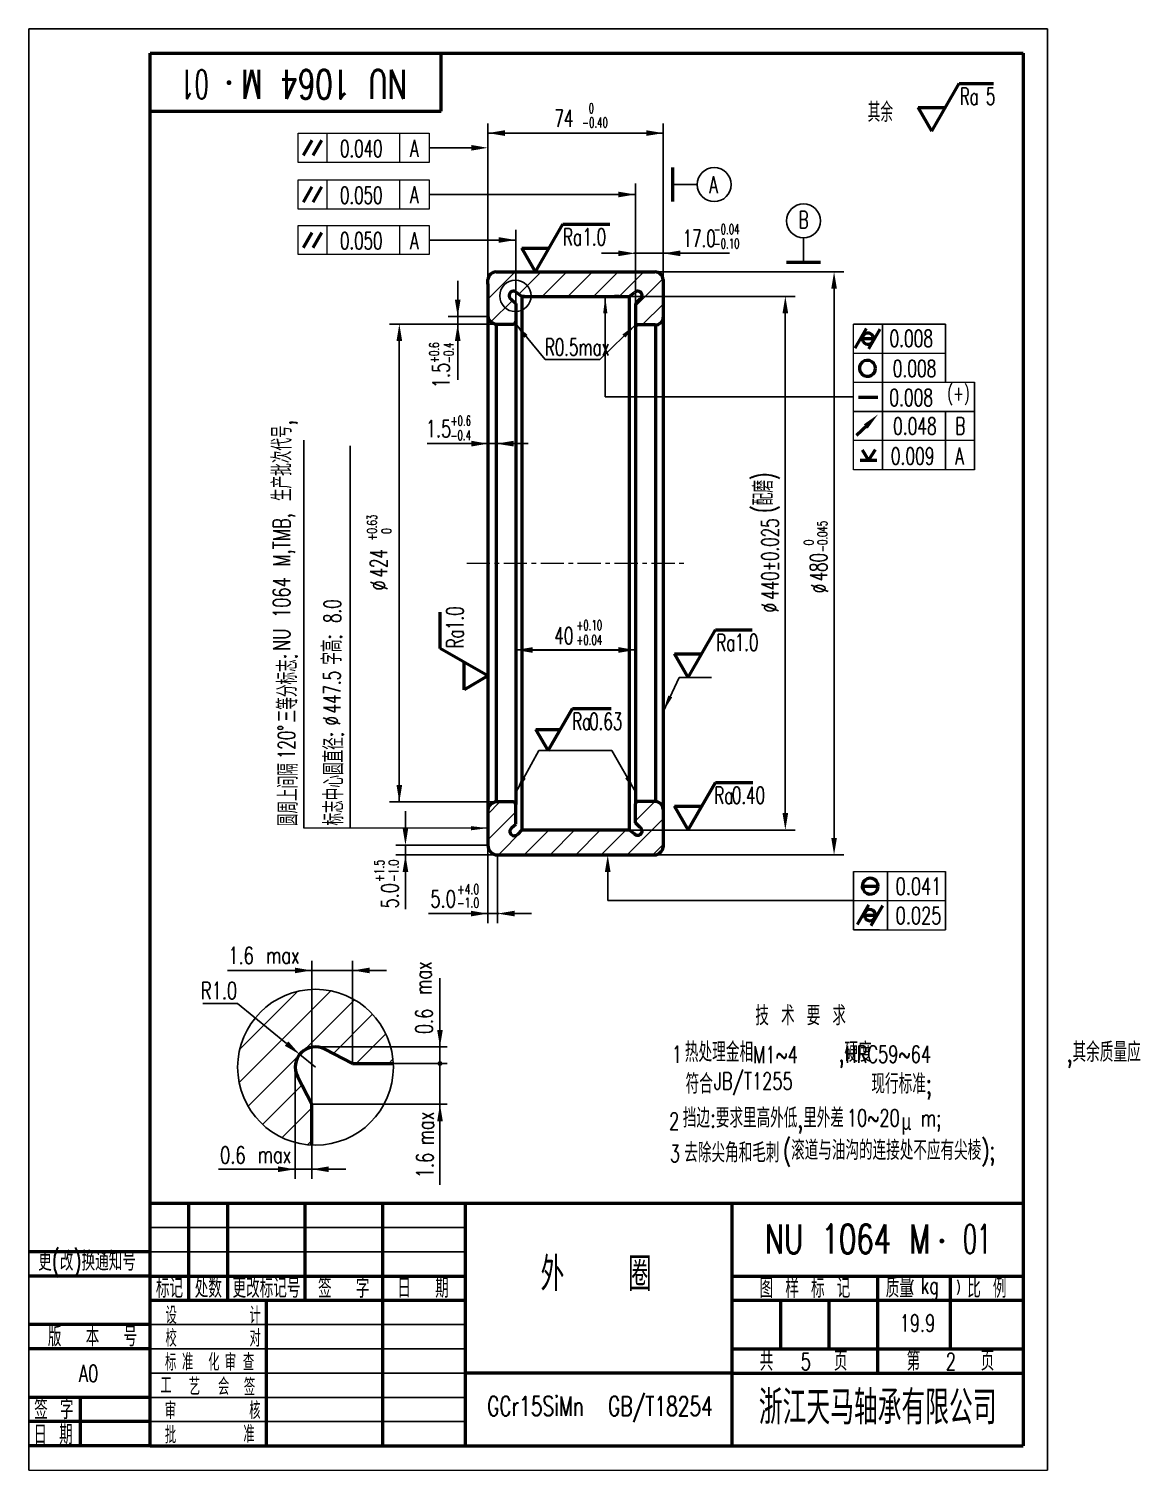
# Model space of a CAD drawing. Header units: millimetres. Extents: x 1952 to 19571, y 795 to 31228.
# Drawn here: x 2196.8 to 2425.9, y 799.1 to 1096.1 of the extents above; entities that cross this region are included whole.
import ezdxf
from ezdxf.enums import TextEntityAlignment as Align

# ---------------------------------------------------------------- set-up
doc = ezdxf.new("R2010")
doc.units = ezdxf.units.MM
doc.header["$LTSCALE"] = 0.3
doc.linetypes.add('CENTER', pattern=[50.8, 31.75, -6.35, 6.35, -6.35])
for name, color, linetype, lineweight in [('1', 7, 'Continuous', 50), ('2', 7, 'Continuous', 18), ('90', 7, 'Continuous', 18), ('中心线', 7, 'CENTER', 18), ('文字', 7, 'Continuous', 18), ('粗实线', 7, 'Continuous', 50), ('细实线', 7, 'Continuous', 18)]:
    doc.layers.add(name, color=color, linetype=linetype, lineweight=lineweight)
doc.styles.add('HCXuHaoStyle', font='txt', dxfattribs={"width": 0.667, "bigfont": 'hzfs'})
doc.styles.add('HZ', font='txt.shx', dxfattribs={"width": 0.67, "bigfont": 'hztxt (2).shx'})
doc.styles.add('HZ 小', font='txt.shx', dxfattribs={"width": 0.7, "bigfont": 'hztxt.shx'})
doc.dimstyles.new('1.1水平线性1：1', dxfattribs={"dimtxt": 3.5, "dimasz": 3.5, "dimexe": 2, "dimexo": 0, "dimgap": 1, "dimtad": 1, "dimdec": 7, "dimdsep": 46, "dimtxsty": 'HZ 小', "dimcen": 0, "dimdle": 7, "dimclre": 256, "dimadec": 3, "dimazin": 2, "dimtfac": 0.514286, "dimtdec": 7, "dimtix": 1, "dimtmove": 0, "dimatfit": 3, "dimfxl": 1, "dimtolj": 1, "dimarcsym": 0})

# ---------------------------------------------------------------- blocks, each defined once
blk = doc.blocks.new('*X357')
at = {"linetype": 'Continuous'}
blk.add_hatch(color=0, dxfattribs=at).paths.add_polyline_path([(-25301.35, -5908.02), (-25300.04, -5904.74), (-25299.27, -5905.16)], flags=0)
at = {"color": 0, "linetype": 'Continuous'}
blk.add_line((-25301.35, -5908.02), (-25296.57, -5899.37), dxfattribs=at)
at = {"color": 0}
blk.add_line((-25296.57, -5899.37), (-25296.57, -5899.37), dxfattribs=at)
blk = doc.blocks.new('*X358')
at = {"linetype": 'Continuous'}
blk.add_hatch(color=0, dxfattribs=at).paths.add_polyline_path([(-25276.69, -5907.89), (-25278.8, -5905.07), (-25278.05, -5904.64)], flags=0)
at = {"color": 0, "linetype": 'Continuous'}
blk.add_line((-25276.69, -5907.89), (-25281.57, -5899.37), dxfattribs=at)
at = {"color": 0}
blk.add_line((-25281.57, -5899.37), (-25281.57, -5899.37), dxfattribs=at)
blk = doc.blocks.new('*D448')
at = {"color": 0, "linetype": 'Continuous', "lineweight": -2}
for p, q in [((2285.24, 1040.32), (2285.24, 1043.82)), ((2285.24, 1036.82), (2285.24, 1035.29)), ((2285.24, 1031.79), (2285.24, 1028.29))]:
    blk.add_line(p, q, dxfattribs=at)
at = {"linetype": 'Continuous', "lineweight": -2}
for p, q in [((2291.45, 1036.82), (2283.24, 1036.82)), ((2293.15, 1035.29), (2283.24, 1035.29))]:
    blk.add_line(p, q, dxfattribs=at)
at = {"color": 0}
for points in [[(2284.65, 1040.32), (2285.82, 1040.32), (2285.24, 1036.82)], [(2285.82, 1031.79), (2284.65, 1031.79), (2285.24, 1035.29)]]:
    blk.add_solid(points, dxfattribs=at)
at = {"layer": 'Defpoints', "color": 0}
for p in [(2291.45, 1036.82), (2285.24, 1035.29), (2293.15, 1035.29)]:
    blk.add_point(p, dxfattribs=at)
blk = doc.blocks.new('*X360')
at = {"linetype": 'Continuous'}
blk.add_hatch(color=0, dxfattribs=at).paths.add_polyline_path([(-25276.54, -5811.52), (-25278.75, -5814.27), (-25279.36, -5813.64)], flags=0)
at = {"color": 0, "linetype": 'Continuous'}
blk.add_line((-25276.54, -5811.52), (-25283.99, -5818.75), dxfattribs=at)
at = {"color": 0}
blk.add_line((-25283.99, -5818.75), (-25283.99, -5818.75), dxfattribs=at)
blk = doc.blocks.new('*X361')
at = {"linetype": 'Continuous'}
blk.add_hatch(color=0, dxfattribs=at).paths.add_polyline_path([(-25301.49, -5811.33), (-25298.92, -5813.74), (-25299.59, -5814.3)], flags=0)
at = {"color": 0, "linetype": 'Continuous'}
for p, q in [((-25301.49, -5811.33), (-25295.3, -5818.75)), ((-25295.3, -5818.75), (-25283.99, -5818.75))]:
    blk.add_line(p, q, dxfattribs=at)
at = {"color": 0}
blk.add_line((-25283.99, -5818.75), (-25283.99, -5818.75), dxfattribs=at)
blk = doc.blocks.new('*X362')
at = {"linetype": 'Continuous'}
blk.add_hatch(color=0, dxfattribs=at).paths.add_polyline_path([(-25282.89, -5805.79), (-25282.45, -5809.29), (-25283.33, -5809.29)], flags=0)
at = {"color": 0, "linetype": 'Continuous'}
blk.add_line((-25282.89, -5805.79), (-25282.89, -5826.49), dxfattribs=at)
at = {"color": 0}
blk.add_line((-25282.89, -5826.49), (-25282.89, -5826.49), dxfattribs=at)
blk = doc.blocks.new('*D449')
at = {"linetype": 'Continuous', "lineweight": -2}
for p, q in [((2293.15, 1035.29), (2271.2, 1035.29)), ((2293.15, 936.81), (2271.2, 936.81))]:
    blk.add_line(p, q, dxfattribs=at)
at = {"color": 0, "linetype": 'Continuous', "lineweight": -2}
blk.add_line((2273.2, 1031.79), (2273.2, 940.31), dxfattribs=at)
at = {"color": 0}
for points in [[(2273.78, 1031.79), (2272.62, 1031.79), (2273.2, 1035.29)], [(2272.62, 940.31), (2273.78, 940.31), (2273.2, 936.81)]]:
    blk.add_solid(points, dxfattribs=at)
at = {"layer": 'Defpoints', "color": 0}
for p in [(2293.15, 1035.29), (2273.2, 936.81), (2293.15, 936.81)]:
    blk.add_point(p, dxfattribs=at)
blk = doc.blocks.new('*X364')
at = {"linetype": 'Continuous'}
blk.add_hatch(color=0, dxfattribs=at).paths.add_polyline_path([(-25270.97, -5891.38), (-25269.9, -5888.02), (-25269.1, -5888.39)], flags=0)
at = {"color": 0, "linetype": 'Continuous'}
for p, q in [((-25270.97, -5891.38), (-25267.68, -5884.28)), ((-25267.68, -5884.28), (-25261.01, -5884.28))]:
    blk.add_line(p, q, dxfattribs=at)
at = {"color": 0}
blk.add_line((-25261.01, -5884.28), (-25261.01, -5884.28), dxfattribs=at)
blk = doc.blocks.new('*D450')
at = {"linetype": 'Continuous', "lineweight": -2}
for p, q in [((2320.6, 1040.98), (2354.77, 1040.98)), ((2320.43, 931.03), (2354.77, 931.03))]:
    blk.add_line(p, q, dxfattribs=at)
at = {"color": 0, "linetype": 'Continuous', "lineweight": -2}
blk.add_line((2352.77, 1037.48), (2352.77, 934.53), dxfattribs=at)
at = {"color": 0}
for points in [[(2353.36, 1037.48), (2352.19, 1037.48), (2352.77, 1040.98)], [(2352.19, 934.53), (2353.36, 934.53), (2352.77, 931.03)]]:
    blk.add_solid(points, dxfattribs=at)
at = {"layer": 'Defpoints', "color": 0}
for p in [(2320.6, 1040.98), (2320.43, 931.03), (2352.77, 931.03)]:
    blk.add_point(p, dxfattribs=at)
blk = doc.blocks.new('*D451')
at = {"linetype": 'Continuous', "lineweight": -2}
for p, q in [((2325.9, 1046.05), (2364.82, 1046.05)), ((2325.44, 925.89), (2364.82, 925.89))]:
    blk.add_line(p, q, dxfattribs=at)
at = {"color": 0, "linetype": 'Continuous', "lineweight": -2}
blk.add_line((2362.82, 1042.55), (2362.82, 929.39), dxfattribs=at)
at = {"color": 0}
for points in [[(2363.4, 1042.55), (2362.24, 1042.55), (2362.82, 1046.05)], [(2362.24, 929.39), (2363.4, 929.39), (2362.82, 925.89)]]:
    blk.add_solid(points, dxfattribs=at)
at = {"layer": 'Defpoints', "color": 0}
for p in [(2325.9, 1046.05), (2325.44, 925.89), (2362.82, 925.89)]:
    blk.add_point(p, dxfattribs=at)
blk = doc.blocks.new('*D452')
at = {"color": 0, "linetype": 'Continuous', "lineweight": -2}
for p, q in [((2274.46, 931.39), (2274.46, 934.89)), ((2274.46, 927.89), (2274.46, 925.89)), ((2274.46, 922.39), (2274.46, 918.89))]:
    blk.add_line(p, q, dxfattribs=at)
at = {"linetype": 'Continuous', "lineweight": -2}
for p, q in [((2291.45, 927.89), (2272.46, 927.89)), ((2293.45, 925.89), (2272.46, 925.89))]:
    blk.add_line(p, q, dxfattribs=at)
at = {"color": 0}
for points in [[(2273.88, 931.39), (2275.04, 931.39), (2274.46, 927.89)], [(2275.04, 922.39), (2273.88, 922.39), (2274.46, 925.89)]]:
    blk.add_solid(points, dxfattribs=at)
at = {"layer": 'Defpoints', "color": 0}
for p in [(2291.45, 927.89), (2274.46, 925.89), (2293.45, 925.89)]:
    blk.add_point(p, dxfattribs=at)
blk = doc.blocks.new('*D453')
at = {"linetype": 'Continuous', "lineweight": -2}
for p, q in [((2291.45, 927.89), (2291.45, 911.81)), ((2293.45, 925.89), (2293.45, 911.81))]:
    blk.add_line(p, q, dxfattribs=at)
at = {"color": 0, "linetype": 'Continuous', "lineweight": -2}
for p, q in [((2287.95, 913.81), (2284.45, 913.81)), ((2291.45, 913.81), (2293.45, 913.81)), ((2296.95, 913.81), (2300.45, 913.81))]:
    blk.add_line(p, q, dxfattribs=at)
at = {"color": 0}
for points in [[(2287.95, 913.23), (2287.95, 914.39), (2291.45, 913.81)], [(2296.95, 914.39), (2296.95, 913.23), (2293.45, 913.81)]]:
    blk.add_solid(points, dxfattribs=at)
at = {"layer": 'Defpoints', "color": 0}
for p in [(2291.45, 927.89), (2293.45, 925.89), (2293.45, 913.81)]:
    blk.add_point(p, dxfattribs=at)
blk = doc.blocks.new('*D454')
at = {"linetype": 'Continuous', "lineweight": -2}
for p, q in [((2297.2, 962.35), (2297.2, 970.12)), ((2321.86, 962.35), (2321.86, 970.12))]:
    blk.add_line(p, q, dxfattribs=at)
at = {"color": 0, "linetype": 'Continuous', "lineweight": -2}
blk.add_line((2300.7, 968.12), (2318.36, 968.12), dxfattribs=at)
at = {"color": 0}
for points in [[(2300.7, 968.71), (2300.7, 967.54), (2297.2, 968.12)], [(2318.36, 967.54), (2318.36, 968.71), (2321.86, 968.12)]]:
    blk.add_solid(points, dxfattribs=at)
at = {"layer": 'Defpoints', "color": 0}
for p in [(2321.86, 968.12), (2297.2, 962.35), (2321.86, 962.35)]:
    blk.add_point(p, dxfattribs=at)
blk = doc.blocks.new('*D455')
at = {"linetype": 'Continuous', "lineweight": -2}
for p, q in [((2291.45, 1044.45), (2291.45, 1076.63)), ((2327.6, 1044.45), (2327.6, 1076.63))]:
    blk.add_line(p, q, dxfattribs=at)
at = {"color": 0, "linetype": 'Continuous', "lineweight": -2}
blk.add_line((2294.95, 1074.63), (2324.1, 1074.63), dxfattribs=at)
at = {"color": 0}
for points in [[(2294.95, 1075.22), (2294.95, 1074.05), (2291.45, 1074.63)], [(2324.1, 1074.05), (2324.1, 1075.22), (2327.6, 1074.63)]]:
    blk.add_solid(points, dxfattribs=at)
at = {"layer": 'Defpoints', "color": 0}
for p in [(2327.6, 1074.63), (2291.45, 1044.45), (2327.6, 1044.45)]:
    blk.add_point(p, dxfattribs=at)
blk = doc.blocks.new('*D456')
at = {"linetype": 'Continuous', "lineweight": -2}
for p, q in [((2321.86, 1038.15), (2321.86, 1051.86)), ((2327.6, 1042.92), (2327.6, 1051.86))]:
    blk.add_line(p, q, dxfattribs=at)
at = {"color": 0, "linetype": 'Continuous', "lineweight": -2}
for p, q in [((2318.36, 1049.86), (2314.86, 1049.86)), ((2321.86, 1049.86), (2327.6, 1049.86)), ((2331.1, 1049.86), (2334.6, 1049.86))]:
    blk.add_line(p, q, dxfattribs=at)
at = {"color": 0}
for points in [[(2318.36, 1049.28), (2318.36, 1050.44), (2321.86, 1049.86)], [(2331.1, 1050.44), (2331.1, 1049.28), (2327.6, 1049.86)]]:
    blk.add_solid(points, dxfattribs=at)
at = {"layer": 'Defpoints', "color": 0}
for p in [(2327.6, 1049.86), (2327.6, 1042.92), (2321.86, 1038.15)]:
    blk.add_point(p, dxfattribs=at)
blk = doc.blocks.new('*X372')
at = {"layer": '细实线', "linetype": 'Continuous'}
blk.add_hatch(color=0, dxfattribs=at).paths.add_polyline_path([(-25307.09, -5915.36), (-25310.59, -5915.8), (-25310.59, -5914.93)], flags=0)
at = {"layer": '细实线', "color": 0, "linetype": 'Continuous'}
blk.add_line((-25307.09, -5915.36), (-25324.08, -5915.36), dxfattribs=at)
at = {"layer": '细实线', "color": 0}
blk.add_line((-25324.08, -5915.36), (-25324.08, -5915.36), dxfattribs=at)
blk = doc.blocks.new('*D457')
at = {"linetype": 'Continuous', "lineweight": -2}
for p, q in [((2251.71, 882.15), (2251.71, 859.12)), ((2255.16, 874.5), (2255.16, 859.12))]:
    blk.add_line(p, q, dxfattribs=at)
at = {"color": 0, "linetype": 'Continuous', "lineweight": -2}
for p, q in [((2248.21, 861.12), (2244.71, 861.12)), ((2251.71, 861.12), (2255.16, 861.12)), ((2258.66, 861.12), (2262.16, 861.12))]:
    blk.add_line(p, q, dxfattribs=at)
at = {"color": 0}
for points in [[(2248.21, 860.54), (2248.21, 861.71), (2251.71, 861.12)], [(2258.66, 861.71), (2258.66, 860.54), (2255.16, 861.12)]]:
    blk.add_solid(points, dxfattribs=at)
at = {"layer": 'Defpoints', "color": 0}
for p in [(2251.71, 882.15), (2255.16, 874.5), (2255.16, 861.12)]:
    blk.add_point(p, dxfattribs=at)
blk = doc.blocks.new('*D458')
at = {"linetype": 'Continuous', "lineweight": -2}
for p, q in [((2255.16, 874.5), (2255.16, 904.09)), ((2263.56, 882.9), (2263.56, 904.09))]:
    blk.add_line(p, q, dxfattribs=at)
at = {"color": 0, "linetype": 'Continuous', "lineweight": -2}
for p, q in [((2251.66, 902.09), (2248.16, 902.09)), ((2255.16, 902.09), (2263.56, 902.09)), ((2267.06, 902.09), (2270.56, 902.09))]:
    blk.add_line(p, q, dxfattribs=at)
at = {"color": 0}
for points in [[(2251.66, 901.51), (2251.66, 902.67), (2255.16, 902.09)], [(2267.06, 902.67), (2267.06, 901.51), (2263.56, 902.09)]]:
    blk.add_solid(points, dxfattribs=at)
at = {"layer": 'Defpoints', "color": 0}
for p in [(2263.56, 902.09), (2263.56, 882.9), (2255.16, 874.5)]:
    blk.add_point(p, dxfattribs=at)

msp = doc.modelspace()

# ---------------------------------------------------------------- hatches: boundary and pattern name
for color, points in [(0, [(2288.02000654, 1072.1856532), (2288.02000654, 1071.01898653), (2291.45130545, 1071.60231986)]), (0, [(2318.35723654, 1062.56508741), (2318.35723654, 1061.39842074), (2321.85723654, 1061.98175407)]), (0, [(2293.69616254, 1053.18508741), (2293.69616254, 1052.01842074), (2297.19616254, 1052.60175407)]), (0, [(2315.57330806, 922.36175407), (2316.73997473, 922.36175407), (2316.15664139, 925.86175407)]), (256, [(2280.99492789, 889.84823358), (2282.16159456, 889.84823358), (2281.57826122, 886.34823358)]), (256, [(2250.31931361, 887.47144568), (2249.58121359, 886.56794168), (2252.6607756, 884.80539363)]), (256, [(2280.99492789, 871.00379482), (2282.16159456, 871.00379482), (2281.57826122, 874.50379482)])]:
    msp.add_hatch(color=color).paths.add_polyline_path(points, flags=0)
h = msp.add_hatch()
h.set_pattern_fill('ANSI31', color=256, scale=1.5, style=0)
h.set_pattern_definition([(45, (27598.5436, 6846.764), (-3.36759605, 3.36759605), [])])
edge = h.paths.add_edge_path(flags=0)
edge.add_arc((2255.91338783, 882.1482315), 16.05265182, 179.9999926556, 267.3022311747)
edge.add_line((2255.15782877, 866.1133707), (2255.15782877, 874.50379482))
edge.add_line((2255.15782877, 874.50379482), (2252.18794451, 880.20888941))
edge.add_arc((2255.91338995, 882.14823364), 4.19999998, 62.4999990072, 207.5000009928, ccw=False)
edge.add_line((2257.85273418, 885.87367908), (2263.55782877, 882.90379482))
edge.add_line((2263.55782877, 882.90379482), (2271.94825289, 882.90379482))
edge.add_arc((2255.91339002, 882.14823314), 16.05265401, 2.6977778993, 179.9999984323)
at = {"layer": '粗实线'}
for points in [[(2288.0725963, 1011.22517633), (2288.0725963, 1010.05850967), (2291.45130545, 1010.64175407)], [(2296.74339254, 1011.22508741), (2296.74339254, 1010.05842074), (2293.15299154, 1010.64175407)]]:
    msp.add_hatch(color=0, dxfattribs=at).paths.add_polyline_path(points, flags=0)
at = {"layer": '细实线'}
msp.add_hatch(color=0, dxfattribs=at).paths.add_polyline_path([(2368.94285671, 1014.60873836), (2371.85093226, 1016.64180855), (2369.7594241, 1013.77547441)], flags=0)

# ---------------------------------------------------------------- linework, layer by layer
at = {"color": 0}
for p, q in [((2196.82000654, 1096.11862136), (2196.82000654, 799.11862136)), ((2406.82000654, 1096.11862136), (2196.82000654, 1096.11862136)), ((2406.82000654, 799.11862136), (2406.82000654, 1096.11862136)), ((2291.55444854, 1074.63175407), (2327.59000654, 1074.63175407)), ((2288.02000654, 1071.60231986), (2279.33000654, 1071.60231986)), ((2321.85723654, 1044.75461063), (2321.85723654, 1064.23175407)), ((2329.61000654, 1064.02175407), (2334.61000654, 1064.02175407)), ((2321.85723654, 1061.98175407), (2279.33000654, 1061.98175407)), ((2297.19616254, 1039.51189816), (2297.19616254, 1054.67170092)), ((2297.19616254, 1052.60175407), (2279.33000654, 1052.60175407)), ((2356.52000654, 1048.05175407), (2356.52000654, 1053.05175407)), ((2321.45000654, 1049.85953859), (2341.23391149, 1049.85953859)), ((2291.44900454, 1040.39317612), (2297.10251249, 1046.04668407)), ((2297.81500831, 1041.45587903), (2302.40581335, 1046.04668407)), ((2302.63954953, 1040.97711939), (2307.70911421, 1046.04668407)), ((2306.07179854, 1046.04780607), (2306.09582754, 1046.07183507)), ((2307.94285039, 1040.97711939), (2313.01241507, 1046.04668407)), ((2313.24615125, 1040.97711939), (2318.31571593, 1046.04668407)), ((2318.54945211, 1040.97711939), (2323.61901679, 1046.04668407)), ((2285.23696722, 1044.18584457), (2285.23696722, 1023.76554283)), ((2291.45130545, 927.88883193), (2291.45130545, 1043.5593093)), ((2321.85723654, 1038.98160297), (2327.55857897, 1044.6829454)), ((2292.08212296, 1035.72299368), (2296.51252755, 1040.15339827)), ((2315.65603074, 1037.72175407), (2315.65603074, 1020.27835536)), ((2323.27411251, 1035.09517807), (2327.64645783, 1039.4675234)), ((2366.79972264, 1035.27835536), (2385.79972264, 1035.27835536)), ((2372.79972264, 1033.27835536), (2372.79972264, 1035.27835536)), ((2385.79972264, 1033.27835536), (2385.79972264, 1035.27835536)), ((2273.20000654, 1031.78901007), (2273.20000654, 936.80600307)), ((2372.79972264, 1026.27835536), (2372.79972264, 1033.27835536)), ((2385.79972264, 1023.27835536), (2385.79972264, 1033.27835536)), ((2372.79972264, 1019.27835536), (2372.79972264, 1026.27835536)), ((2391.79972264, 1019.27835536), (2391.79972264, 1023.27835536)), ((2315.65603074, 1020.27835536), (2366.79972264, 1020.27835536)), ((2372.79972264, 1012.27835536), (2372.79972264, 1019.27835536)), ((2391.79972264, 1012.27835536), (2391.79972264, 1019.27835536)), ((2385.79972264, 1012.27835536), (2385.79972264, 1017.27835536)), ((2253.54018754, 931.39934122), (2253.54018754, 1011.33187889)), ((2263.05694195, 931.40789549), (2263.05694195, 1010.19006168)), ((2299.74279795, 1010.64175407), (2278.93469277, 1010.64175407)), ((2372.79972264, 1005.27835536), (2372.79972264, 1012.27835536)), ((2385.79972264, 1005.27835536), (2385.79972264, 1012.27835536)), ((2391.79972264, 1005.27835536), (2391.79972264, 1012.27835536)), ((2297.19616254, 968.12181111), (2321.73000654, 968.12181111)), ((2297.19616131, 938.74814429), (2301.97677171, 947.3987033)), ((2316.97677171, 947.3987033), (2301.97677171, 947.3987033)), ((2316.97677171, 947.3987033), (2321.85723531, 938.87172443)), ((2291.44900454, 934.32715894), (2293.92784867, 936.80600307)), ((2321.85723654, 932.91558579), (2325.85753384, 936.91588308)), ((2291.44900454, 929.02385809), (2297.19616254, 934.77101609)), ((2320.2214971, 925.97654549), (2327.56232042, 933.31736881)), ((2293.63080226, 925.90235494), (2298.76238907, 931.03394176)), ((2298.94894123, 925.91719305), (2304.06568993, 931.03394176)), ((2304.26708019, 925.93203116), (2309.36899079, 931.03394176)), ((2309.58521916, 925.94686927), (2314.67229165, 931.03394176)), ((2314.90335813, 925.96170738), (2319.97559251, 931.03394176)), ((2320.59965382, 931.03394176), (2317.5290138, 931.03394176)), ((2274.46000654, 927.96175407), (2274.46000654, 914.71854717)), ((2325.43657671, 925.88832424), (2327.56002609, 928.01177362)), ((2316.15664139, 922.36175407), (2316.15664139, 916.48429853)), ((2373.79972264, 916.48429853), (2373.79972264, 922.48429853)), ((2385.79972264, 916.48429853), (2385.79972264, 922.48429853)), ((2316.15664139, 916.48429853), (2366.79972264, 916.48429853)), ((2373.79972264, 910.48645982), (2373.79972264, 916.48429853)), ((2385.79972264, 910.49047364), (2385.79972264, 916.48429853)), ((2293.79000654, 913.80836565), (2279.18322946, 913.80836565)), ((2373.79972264, 910.48429853), (2373.79972264, 911.48429853)), ((2385.79972264, 910.48429853), (2385.79972264, 911.48429853)), ((2221.82000654, 849.11862136), (2286.81995915, 849.11862136)), ((2221.82000654, 844.11862136), (2286.81995915, 844.11862136)), ((2221.82000654, 829.11862136), (2286.81995915, 829.11862136)), ((2221.82000654, 824.11862136), (2286.81995915, 824.11862136)), ((2221.82000654, 819.11862136), (2286.81995915, 819.11862136)), ((2221.82000654, 814.11862136), (2286.81995915, 814.11862136)), ((2221.82000654, 809.11862136), (2286.81995915, 809.11862136))]:
    msp.add_line(p, q, dxfattribs=at)
for p, q in [((2366.79972264, 910.48429853), (2366.79972264, 922.48429853)), ((2366.79972264, 910.48429853), (2372.16965693, 910.48429853)), ((2270.55782877, 902.09031759), (2237.79022402, 902.09031759)), ((2281.57826122, 900.5220635), (2281.57826122, 857.90955571)), ((2232.70428125, 895.27217546), (2239.84844791, 895.27217546)), ((2239.84844791, 895.27217546), (2249.9502636, 887.01969368)), ((2281.57826122, 889.84823358), (2281.57826122, 893.34823358)), ((2281.57826122, 886.40379482), (2281.57826122, 889.90379482)), ((2255.91339001, 886.34823358), (2283.07826122, 886.34823358)), ((2255.91339001, 882.14823358), (2252.6607756, 884.80539363)), ((2263.55782877, 882.90379482), (2283.07826122, 882.90379482)), ((2263.55782877, 882.90379482), (2283.07826122, 882.90379482)), ((2255.15782877, 874.50379482), (2283.07826122, 874.50379482)), ((2281.57826122, 871.00379482), (2281.57826122, 867.50379482)), ((2259.97329106, 861.12421019), (2235.92896178, 861.12421019))]:
    msp.add_line(p, q)
msp.add_lwpolyline([(2281.32826122, 882.90379482, 0.5, 0.5, 1), (2281.82826122, 882.90379482, 0.5, 0.5, 1)], format="xyseb", close=True)
for centre, radius in [((2338.11000654, 1064.02175407), 3.5), ((2356.52000654, 1056.55175407), 3.5), ((2297.13521896, 1041.09614521), 3.24116462)]:
    msp.add_circle(centre, radius, dxfattribs=at)
msp.add_circle((2255.91339001, 882.14823358), 16.052654)
at = {"layer": '1', "color": 0}
for p, q in [((2281.82000654, 1079.11862136), (2281.82000654, 1091.11862136)), ((2221.82000654, 1079.11862136), (2281.82000654, 1079.11862136)), ((2341.82000708, 819.11862136), (2286.81995969, 819.11862136))]:
    msp.add_line(p, q, dxfattribs=at)
msp.add_arc((2293.45130486, 927.89036774), 2, 179.9372300858, 269.9963099341, dxfattribs=at)
at = {"layer": '中心线', "color": 0, "ltscale": 0.5}
msp.add_line((2287.10061396, 986.0421258), (2332.06084927, 986.0421258), dxfattribs=at)
at = {"layer": '粗实线', "color": 0}
for p, q in [((2221.82000654, 804.11862136), (2221.82000654, 1091.11862136)), ((2221.82000654, 1091.11862136), (2401.82000654, 1091.11862136)), ((2401.82000654, 1091.11862136), (2401.82000654, 804.11862136)), ((2382.96385798, 1075.02333948), (2388.62189062, 1084.82333948)), ((2388.62189062, 1084.82333948), (2395.70024053, 1084.82333948)), ((2380.13484166, 1079.92333948), (2385.7928743, 1079.92333948)), ((2382.96385798, 1075.02333948), (2380.13484166, 1079.92333948)), ((2329.61000654, 1060.52175407), (2329.61000654, 1067.52175407)), ((2301.27218755, 1046.04780607), (2306.93022019, 1055.84780607)), ((2306.93022019, 1055.84780607), (2316.57476316, 1055.84780607)), ((2298.44317123, 1050.94780607), (2304.10120387, 1050.94780607)), ((2301.27218755, 1046.04780607), (2298.44317123, 1050.94780607)), ((2293.15299154, 1046.04668407), (2325.90040754, 1046.04668407)), ((2353.02000654, 1048.05175407), (2360.02000654, 1048.05175407)), ((2291.45130545, 1043.53167424), (2291.45130578, 1044.44565743)), ((2291.45130545, 1043.5593093), (2291.45130545, 927.88883193)), ((2327.60273217, 1044.44565743), (2327.60285719, 1042.62091514)), ((2327.60285719, 1042.62091514), (2327.60285719, 1037.62946694)), ((2296.24689121, 1040.40266249), (2297.19616254, 1039.51189816)), ((2297.19616254, 1039.51189816), (2297.19616254, 1035.78901007)), ((2298.45909464, 1040.97947644), (2297.35682027, 1041.79478077)), ((2298.45374527, 1040.97711939), (2298.45374527, 931.03394176)), ((2298.45374527, 1040.97711939), (2320.59965382, 1040.97711939)), ((2298.97880991, 1040.97711939), (2298.45374527, 1040.97711939)), ((2318.54945211, 1040.97711939), (2317.5290138, 1040.97711939)), ((2320.59430444, 1040.97947644), (2321.69657882, 1041.79478077)), ((2320.59965382, 1040.97711939), (2320.59965382, 931.03394176)), ((2322.80650787, 1040.40266249), (2321.85723654, 1039.51189816)), ((2321.85723654, 1039.51189816), (2321.85723654, 1035.59517807)), ((2327.60285719, 1037.62946694), (2327.56005559, 927.48935105)), ((2293.15299154, 1035.28901007), (2296.69616254, 1035.28901007)), ((2293.15299154, 1035.28901007), (2293.15299154, 936.80600307)), ((2297.19616254, 1035.78901007), (2297.19616254, 936.30600307)), ((2321.85723654, 1035.59517807), (2321.85723654, 936.41588308)), ((2325.96424154, 1035.09517807), (2322.35723654, 1035.09517807)), ((2325.97480783, 1035.09537404), (2325.97490853, 936.9156164)), ((2369.69672352, 1014.42098274), (2367.4541346, 1012.34431908)), ((2368.2309081, 1007.25762973), (2371.61140979, 1007.25762973)), ((2368.57950685, 1009.3850814), (2369.95055846, 1007.25762973)), ((2371.32161007, 1009.3850814), (2369.95055846, 1007.25762973)), ((2281.65130545, 968.42375467), (2281.65130545, 975.93569529)), ((2332.71962895, 962.44857686), (2338.37766159, 972.24857686)), ((2338.37766159, 972.24857686), (2345.94366408, 972.24857686)), ((2291.45130545, 962.76572203), (2281.65130545, 968.42375467)), ((2286.55130545, 959.93670571), (2286.55130545, 965.59473835)), ((2332.71962895, 962.44857686), (2329.89061263, 967.34857686)), ((2329.89061263, 967.34857686), (2335.54864527, 967.34857686)), ((2291.45130545, 962.76572203), (2286.55130545, 959.93670571)), ((2303.86658886, 947.3987033), (2308.86658886, 956.05895734)), ((2308.86658886, 956.05895734), (2316.90041431, 956.05895734)), ((2301.36658886, 951.72883032), (2306.36658886, 951.72883032)), ((2303.86658886, 947.3987033), (2301.36658886, 951.72883032)), ((2332.71962895, 931.03394176), (2338.37766159, 940.83394176)), ((2338.37766159, 940.83394176), (2346.0849756, 940.83394176)), ((2296.69616254, 936.80600307), (2293.15299154, 936.80600307)), ((2297.19616254, 932.25200271), (2297.19616254, 936.30600307)), ((2321.85723654, 932.49916299), (2321.85723654, 936.41588308)), ((2325.97490853, 936.91588308), (2322.35723654, 936.91588308)), ((2332.71962895, 931.03394176), (2329.89061263, 935.93394176)), ((2329.89061263, 935.93394176), (2335.54864527, 935.93394176)), ((2296.41826839, 931.52205297), (2297.19616254, 932.25200271)), ((2298.45374527, 931.03394176), (2297.52819745, 930.12993469)), ((2298.45374527, 931.03394176), (2320.59965382, 931.03394176)), ((2320.59965382, 931.03394176), (2321.69657882, 930.21628038)), ((2322.80650787, 931.60839866), (2321.85723654, 932.49916299)), ((2293.45117606, 925.89036775), (2325.85773096, 925.8883244))]:
    msp.add_line(p, q, dxfattribs=at)
at = {"layer": '粗实线', "color": 0, "lineweight": 50}
for p, q in [((2253.43000654, 1070.05231986), (2255.23000654, 1073.17001132)), ((2255.43000654, 1070.05231986), (2257.23000654, 1073.17001132)), ((2253.43000654, 1060.43175407), (2255.23000654, 1063.54944553)), ((2255.43000654, 1060.43175407), (2257.23000654, 1063.54944553)), ((2253.43000654, 1051.05175407), (2255.23000654, 1054.16944553)), ((2255.43000654, 1051.05175407), (2257.23000654, 1054.16944553)), ((2367.14106048, 1030.31072411), (2369.49972264, 1034.39604682)), ((2369.99972264, 1030.17835536), (2372.34820767, 1034.24605074)), ((2368.64972264, 1032.27835536), (2370.94972264, 1032.27835536)), ((2367.86641739, 1020.22156316), (2371.86641739, 1020.22156316)), ((2368.62941467, 919.46628807), (2371.92941467, 919.46628807)), ((2367.64032107, 911.53459131), (2369.98863479, 915.60198999)), ((2370.48863479, 911.38429853), (2372.84900532, 915.47258021)), ((2369.07454313, 913.48429853), (2371.37454313, 913.48429853)), ((2221.82000654, 854.11862136), (2401.82000654, 854.11862136)), ((2229.82000654, 834.11862136), (2229.82000654, 854.11862136)), ((2237.82000654, 834.11862136), (2237.82000654, 854.11862136)), ((2253.82000654, 834.11862136), (2253.82000654, 854.11862136)), ((2269.82000654, 834.11862136), (2269.82000654, 854.11862136)), ((2286.81995915, 804.11862136), (2286.81995915, 854.11862136)), ((2341.82000654, 804.11862136), (2341.82000654, 854.11862136)), ((2221.8200058, 844.11862102), (2196.8200058, 844.11862102)), ((2221.8200058, 839.11862102), (2196.8200058, 839.11862102)), ((2221.82000654, 839.11862136), (2286.81995915, 839.11862136)), ((2341.82000654, 839.11862136), (2401.82000654, 839.11862136)), ((2371.82000654, 819.11862136), (2371.82000654, 839.11862136)), ((2386.82000654, 824.11862136), (2386.82000654, 839.11862136)), ((2221.82000654, 834.11862136), (2286.81995915, 834.11862136)), ((2245.81995915, 804.11862136), (2245.81995915, 834.11862136)), ((2269.82000654, 804.11862136), (2269.82000654, 834.11862136)), ((2341.82000654, 834.11862136), (2401.82000654, 834.11862136)), ((2351.82000654, 824.11862136), (2351.82000654, 834.11862136)), ((2361.82000654, 824.11862136), (2361.82000654, 834.11862136)), ((2221.8200058, 829.11862102), (2196.8200058, 829.11862102)), ((2221.8200058, 824.11862102), (2196.8200058, 824.11862102)), ((2341.82000654, 824.11862136), (2401.82000654, 824.11862136)), ((2341.82000654, 819.11862136), (2401.82000654, 819.11862136)), ((2221.8200058, 814.11862102), (2196.8200058, 814.11862102)), ((2207.40550909, 814.11862102), (2207.40550909, 804.11862102)), ((2221.8200058, 809.11862102), (2196.8200058, 809.11862102)), ((2221.82000654, 804.11862136), (2196.82000654, 804.11862136)), ((2221.82000654, 804.11862136), (2401.82000654, 804.11862136))]:
    msp.add_line(p, q, dxfattribs=at)
at = {"layer": '粗实线', "color": 0, "lineweight": 20}
for p, q in [((2327.60285719, 1037.1833815), (2327.59094464, 1007.14167556)), ((2325.97490854, 1035.11245629), (2325.97483651, 1007.14175424))]:
    msp.add_line(p, q, dxfattribs=at)
at = {"layer": '粗实线', "color": 0, "lineweight": 25}
msp.add_line((2288.16339254, 1010.64175407), (2284.66339254, 1010.64175407), dxfattribs=at)
at = {"layer": '粗实线', "color": 7}
for p, q in [((2263.55782877, 882.90379482), (2257.85273418, 885.87367908)), ((2263.55782877, 882.90379482), (2271.94825289, 882.90379482)), ((2255.15782877, 874.50379482), (2252.18794451, 880.20888941)), ((2255.15782877, 866.1133707), (2255.15782877, 874.50379482))]:
    msp.add_line(p, q, dxfattribs=at)
at = {"layer": '粗实线', "color": 0}
for centre, radius, start, end in [((2293.25445808, 1044.23398811), 1.81553356, 93.2038158509, 173.3047764087), ((2325.79837285, 1044.23266435), 1.81688707, 6.7322459449, 86.7806282767), ((2296.71765423, 1041.16585508), 0.8967055, 44.5373233255, 238.3323102325), ((2322.33574486, 1041.16585508), 0.8967055, 301.667689767, 135.4626766749), ((2293.25445808, 1037.10170604), 1.81553356, 186.6952235912, 266.7961841491), ((2325.93870947, 1036.75679001), 1.66180808, 270.8803290085, 357.9020835298), ((2296.69616254, 1035.78901007), 0.5, 270.0000000004, 0), ((2322.35723654, 1035.59517807), 0.5, 180, 270), ((2293.29741146, 934.95522535), 1.85640386, 94.4618636034, 172.5990929344), ((2296.69616254, 936.30600307), 0.5, 0, 90), ((2322.35723654, 936.41588308), 0.5, 90.0000001522, 180), ((2325.94787706, 935.30077443), 1.6150682, 0.5158031487, 89.0409929611), ((2296.88903141, 930.75886038), 0.8967055, 121.6676897675, 315.4626766746), ((2322.33574486, 930.84520607), 0.8967055, 224.5373233253, 58.3323102325), ((2325.75569626, 927.70234412), 1.81688707, 273.2193717236, 353.2677540552)]:
    msp.add_arc(centre, radius, start, end, dxfattribs=at)
at = {"layer": '粗实线', "color": 0, "lineweight": 50}
for centre, radius, start, end in [((2369.79972264, 1032.27835536), 1.15, 150.0000000003, 209.9999999999), ((2369.79972264, 1032.27835536), 1.15, 209.9999999999, 150.0000000001), ((2369.70872314, 1026.1608535), 1.65, 0, 300), ((2369.70872314, 1026.1608535), 1.65, 299.9999999999, 0), ((2370.27941467, 919.46628807), 1.65, 0, 300.0000000001), ((2370.27941467, 919.46628807), 1.65, 300.0000000002, 0), ((2370.22454313, 913.48429853), 1.15, 150.0000000001, 209.9999999999), ((2370.22454313, 913.48429853), 1.15, 209.9999999999, 150.0000000001)]:
    msp.add_arc(centre, radius, start, end, dxfattribs=at)
at = {"layer": '粗实线', "color": 7}
msp.add_arc((2255.91339001, 882.14823358), 4.2, 62.5000000001, 207.4999999999, dxfattribs=at)
at = {"layer": '细实线', "color": 0, "lineweight": 20}
for p, q in [((2252.33000654, 1068.60231986), (2252.33000654, 1074.60231986)), ((2252.33000654, 1074.60231986), (2279.33000654, 1074.60231986)), ((2258.33000654, 1068.60231986), (2258.33000654, 1074.60231986)), ((2273.33000654, 1068.60231986), (2273.33000654, 1074.60231986)), ((2279.33000654, 1074.60231986), (2279.33000654, 1068.60231986)), ((2279.33000654, 1068.60231986), (2252.33000654, 1068.60231986)), ((2252.33000654, 1064.98175407), (2279.33000654, 1064.98175407)), ((2252.33000654, 1058.98175407), (2252.33000654, 1064.98175407)), ((2258.33000654, 1058.98175407), (2258.33000654, 1064.98175407)), ((2273.33000654, 1058.98175407), (2273.33000654, 1064.98175407)), ((2279.33000654, 1064.98175407), (2279.33000654, 1058.98175407)), ((2279.33000654, 1058.98175407), (2252.33000654, 1058.98175407)), ((2252.33000654, 1049.60175407), (2252.33000654, 1055.60175407)), ((2252.33000654, 1055.60175407), (2279.33000654, 1055.60175407)), ((2258.33000654, 1049.60175407), (2258.33000654, 1055.60175407)), ((2273.33000654, 1049.60175407), (2273.33000654, 1055.60175407)), ((2279.33000654, 1055.60175407), (2279.33000654, 1049.60175407)), ((2279.33000654, 1049.60175407), (2252.33000654, 1049.60175407)), ((2366.79972264, 1005.27835536), (2366.79972264, 1035.27835536)), ((2372.79972264, 1005.27835536), (2372.79972264, 1035.27835536)), ((2366.79972264, 1029.27835536), (2385.79972264, 1029.27835536)), ((2366.79972264, 1023.27835536), (2391.79972264, 1023.27835536)), ((2391.79972264, 1017.27835536), (2366.79972264, 1017.27835536)), ((2366.79972264, 1017.27835536), (2391.79972264, 1017.27835536)), ((2391.79972264, 1011.27835536), (2366.79972264, 1011.27835536)), ((2391.79972264, 1005.27835536), (2366.79972264, 1005.27835536)), ((2366.79972264, 922.48429853), (2385.79972264, 922.48429853)), ((2366.79972264, 916.48429853), (2385.79972264, 916.48429853)), ((2366.79972264, 910.49047364), (2385.79972264, 910.49047364)), ((2196.82000654, 799.11862136), (2406.82000654, 799.11862136))]:
    msp.add_line(p, q, dxfattribs=at)
at = {"layer": '细实线', "color": 0}
msp.add_line((2291.45666731, 931.39941388), (2253.54018754, 931.39934122), dxfattribs=at)
for points in [[(2237.8397973, 1085.02038468, 0.5, 0.5, 1), (2238.3397973, 1085.02038468, 0.5, 0.5, 1)], [(2384.79860055, 846.34002045, 0.5, 0.5, 1), (2385.29860055, 846.34002045, 0.5, 0.5, 1)]]:
    msp.add_lwpolyline(points, format="xyseb", close=True, dxfattribs=at)

# ---------------------------------------------------------------- block references
at = {"color": 0}
for name in ['*X362', '*X361', '*X360', '*X364', '*X357', '*X358']:
    msp.add_blockref(name, (27598.54364454, 6846.76415623), dxfattribs=at)
at = {"layer": '细实线', "color": 0}
msp.add_blockref('*X372', (27598.54364454, 6846.76415623), dxfattribs=at)

# ---------------------------------------------------------------- texts
at = {"color": 0, "style": 'HZ 小'}
for s, insert, char_height, width, attachment_point, rotation in [('NU 1064 M {\\W0.56; 01}', (2251.43675645, 1087.69386938), 6, 194.3723081188, 8, 180), ('{\\W0.65;+0.6}', (2281.37571756, 1027.24595075), 2, 5.525, 7, 90), ('{\\W0.65;-0.4}', (2284.37571756, 1027.2369671), 2, 5.525, 7, 90), ('{\\W0.65;  生产批次代号,}', (2252.21773092, 994.17814048), 4, 31.85, 7, 90), ('NU 1064 M,TMB, ', (2251.74238926, 967.90926143), 3.5, 47.25, 7, 90), ('{\\W0.65;+0.63}', (2268.54493512, 990.66385983), 2, 7.475, 7, 90), ('{\\W0.65;0}', (2271.54493512, 992.07212552), 2, 0.975, 7, 90), ('{\\W0.65;424}', (2270.66697632, 983.05702491), 3.5, 12.5125, 7, 90), ('%%C', (2269.02136812, 981.43698239), 3.5, 4.9, 5, 90), ('{\\W0.65;8.0}', (2261.15461062, 973.68451086), 3.5, 6.25625, 7, 90), ('{\\W0.65;1.0}', (2286.39621432, 972.22739673), 3.5, 5.11875, 7, 90), ('{\\W0.65;Ra}', (2286.43684452, 968.45555534), 3.5, 5.6875, 7, 90), ('{\\W0.65;字高:}', (2261.32656637, 965.08006599), 4, 7.28, 7, 90), ('{\\W0.65;三等分标志:}', (2252.12483471, 953.20774836), 4, 19.4675, 7, 90), ('{\\W0.65;447.5}', (2261.03906946, 955.03783525), 3.5, 13.65, 7, 90), ('{\\W0.65;%%C}', (2261.00979685, 952.53783525), 3.5, 2.275, 7, 90), ('{\\W0.65;120%%D}', (2251.69259097, 945.63809231), 3.5, 9.66875, 7, 90), ('{\\W0.65;标志中心圆直径:}', (2261.68038497, 931.94984572), 4, 27.2675, 7, 90), ('{\\W0.65;圆周上间隔}', (2252.30292303, 931.81644283), 4, 18.525, 7, 90), ('+1.5', (2270.0519437, 920.3299165), 2, 5.6, 7, 90), ('-1.0', (2273.0296145, 920.33967158), 2, 5.25, 7, 90), ('5.0', (2272.99885467, 914.8531714), 3.5, 6.7375, 7, 90)]:
    msp.add_mtext(s, dxfattribs=dict(at, insert=insert, char_height=char_height, width=width, attachment_point=attachment_point, rotation=rotation))
at = {"color": 0}
for s, insert, char_height, width, attachment_point, style in [('{\\W0.65;其余}', (2369.76564682, 1076.92258246), 4, 7.475, 7, 'HZ 小'), ('{\\W0.65;Ra}', (2388.73948948, 1080.45045866), 3.5, 5.6875, 7, 'HZ 小'), ('{\\W0.65;5}', (2394.1202229, 1080.46917239), 3.5, 2.275, 7, 'HZ 小'), ('{\\W0.65;74}', (2305.17731757, 1075.8948842), 3.5, 7.9625, 7, 'HZ 小'), ('{\\W0.65;0}', (2312.22124482, 1078.7641029), 2, 0.975, 7, 'HZ 小'), ('{\\W0.65;-0.40}', (2310.85553761, 1075.81750012), 2, 7.475, 7, 'HZ 小'), ('{\\W0.65;0.040}', (2260.96294701, 1069.69594157), 3.5, 11.94375, 7, 'HZ 小'), ('{\\W0.65;0.050}', (2260.96294701, 1060.07537577), 3.5, 11.94375, 7, 'HZ 小'), ('{\\W0.65;A}', (2275.43000654, 1060.20066759), 3.5, 2.275, 7, 'HZ 小'), ('{\\W0.65;A}', (2337.11000654, 1062.25629416), 3.5, 2.275, 7, 'HZ 小'), ('{\\W0.65;B}', (2355.52000654, 1055.0123037), 3.5, 2.275, 7, 'HZ 小'), ('{\\W0.65;Ra}', (2306.93976283, 1051.47492526), 3.5, 5.6875, 7, 'HZ 小'), ('{\\W0.65;1.0}', (2310.95602737, 1051.47572601), 3.5, 9.66875, 7, 'HZ 小'), ('{\\W0.65;17.0}', (2331.60240982, 1051.17079525), 3.5, 8.53125, 7, 'HZ 小'), ('{\\W0.65;-0.04}', (2337.98660096, 1053.83704498), 2, 7.15, 7, 'HZ 小'), ('{\\W0.65;0.050}', (2260.96294701, 1050.69537577), 3.5, 11.94375, 7, 'HZ 小'), ('{\\W0.65;-0.10}', (2337.98660096, 1050.86688047), 2, 6.5, 7, 'HZ 小'), ('{\\W0.666;0.008}', (2374.23323842, 1030.57439366), 3.5, 12.23775, 7, 'HZ'), ('{\\W0.65;R0.5max}', (2303.20517642, 1028.77696479), 3.5, 19.90625, 7, 'HZ 小'), ('{\\W0.666;0.008}', (2374.22000654, 1018.38779879), 3.5, 12.23775, 7, 'HZ'), ('{\\W0.666;(+)}', (2386.14475713, 1018.5506577), 3, 5.994, 7, 'HZ'), ('{\\W0.65;+0.6}', (2283.75123267, 1014.35823909), 2, 5.525, 7, 'HZ 小'), ('{\\W0.666;0.048}', (2374.98236614, 1012.50764439), 3.5, 11.655, 7, 'HZ'), ('{\\W0.666;B}', (2387.79972264, 1012.55275412), 3.5, 2.331, 7, 'HZ'), ('{\\W0.65;-0.4}', (2283.74224902, 1011.35823909), 2, 5.525, 7, 'HZ 小'), ('{\\W0.666;0.009}', (2374.52645393, 1006.33835536), 3.5, 12.23775, 7, 'HZ'), ('{\\W0.666;A}', (2387.79972264, 1006.31454852), 3.5, 2.331, 7, 'HZ'), ('{\\W0.65;+0.10}', (2309.67623659, 972.2398711), 2, 6.5, 7, 'HZ 小'), ('{\\W0.65;40}', (2305.17515956, 969.30400041), 3.5, 5.11875, 7, 'HZ 小'), ('{\\W0.65;+0.04}', (2309.67623659, 969.19145276), 2, 7.15, 7, 'HZ 小'), ('{\\W0.65;Ra}', (2338.56734149, 967.89850889), 3.5, 5.6875, 7, 'HZ 小'), ('{\\W0.65;1.0}', (2342.35710022, 967.93913909), 3.5, 5.11875, 7, 'HZ 小'), ('{\\W0.65;0.63}', (2312.33395075, 951.66044125), 3.5, 9.1, 7, 'HZ 小'), ('{\\W0.65;Ra}', (2338.14810449, 936.40995039), 3.5, 5.6875, 7, 'HZ 小'), ('{\\W0.65;0.40}', (2341.75586051, 936.45058059), 3.5, 9.66875, 7, 'HZ 小'), ('0.041', (2375.50378017, 917.6758168), 3.5, 12.25, 7, 'HZ 小'), ('5.0', (2279.60413283, 915.0917883), 3.5, 6.7375, 7, 'HZ 小'), ('+4.0', (2285.09904764, 917.83644627), 2, 5.95, 7, 'HZ 小'), ('-1.0', (2285.10868693, 915.04397268), 2, 5.25, 7, 'HZ 小'), ('0.025', (2375.50378017, 911.65343593), 3.5, 11.6375, 7, 'HZ 小'), ('    (       )', (2381.14850862, 836.61862136), 2, 18.9, 5, 'HZ 小'), ('19.9', (2376.33322151, 827.66738721), 3.5, 10.4125, 7, 'HZ 小'), ('A0', (2207.16186287, 817.29463981), 3.5, 5.5125, 7, 'HZ 小'), ('GCr15SiMn  GB/T18254', (2314.55888359, 808.98697603), 4, 77, 8, 'HZ 小')]:
    msp.add_mtext(s, dxfattribs=dict(at, insert=insert, char_height=char_height, width=width, attachment_point=attachment_point, style=style))
at = {"color": 2, "insert": (2374.91347895, 1024.37604071), "char_height": 3.5, "width": 12.23775, "attachment_point": 7, "style": 'HZ'}
msp.add_mtext('{\\W0.666;0.008}', dxfattribs=at)
at = {"color": 1, "attachment_point": 7, "rotation": 90, "style": 'HZ 小'}
for s, insert, char_height, width in [('{\\W0.65;(配磨)}', (2351.56144261, 996.38633264), 4, 11.7), ('{\\W0.65;440%%p0.025}', (2351.36988936, 978.46217332), 3.5, 9.1), ('{\\W0.65;%%C}', (2351.36988936, 975.86217332), 3.5, 2.275)]:
    msp.add_mtext(s, dxfattribs=dict(at, insert=insert, char_height=char_height, width=width))
at = {"color": 0, "insert": (2252.10221879, 957.21542607), "char_height": 3.5, "attachment_point": 7, "rotation": 90, "style": 'HZ 小'}
msp.add_mtext('{\\W0.65;:}', dxfattribs=at)
at = {"char_height": 3.5, "style": 'HZ 小'}
for s, insert, width, attachment_point in [('1.6', (2237.94065475, 903.42038842), 6.125, 7), ('  max', (2241.37995486, 903.48940279), 17.15, 7), ('R1.0', (2236.02636458, 897.93546345), 22.4, 5), ('1', (2329.36983467, 883.05424359), 1.225, 7), ('M1~4', (2346.14193383, 882.96095846), 12.25, 7), ('HRC59~64', (2365.17018198, 883.07052112), 28.175, 7), ('10~20  m;', (2365.44184491, 868.88631367), 23.8875, 7), ('2', (2328.81536958, 869.2765022), 2.45, 7), ('{\\fKaiTi|b0|i0|c118|p0;μ}', (2376.67850887, 872.73574535), 2.2419140852, 1), ('0.6', (2236.25866336, 862.3055453), 6.7375, 7), ('  max', (2239.64763417, 862.38938371), 17.15, 7), ('3', (2328.96209092, 862.59250699), 2.45, 7)]:
    msp.add_mtext(s, dxfattribs=dict(at, insert=insert, width=width, attachment_point=attachment_point))
at = {"char_height": 3.5, "attachment_point": 7, "rotation": 90, "style": 'HZ 小'}
for s, insert, width in [('   max', (2279.79971929, 890.50285578), 20.825), ('0.6', (2280.06279977, 888.97176377), 6.7375), ('  max', (2280.28716442, 861.68227201), 17.15), ('1.6', (2280.22662724, 859.27467109), 6.125)]:
    msp.add_mtext(s, dxfattribs=dict(at, insert=insert, width=width))
at = {"layer": '2', "color": 1, "insert": (2361.5877983, 979.83947518), "char_height": 3.5, "width": 2.275, "attachment_point": 7, "rotation": 90, "style": 'HZ 小'}
msp.add_mtext('{\\W0.65;%%C}', dxfattribs=at)
at = {"layer": '2', "attachment_point": 7, "style": 'HZ 小'}
for s, insert, char_height, width in [(' 热处理金相       ,硬度                ,其余质量应', (2329.54688503, 882.0134929), 4.025, 105.55059375), ('符合             现行标准;', (2332.20944052, 875.4810028), 4.025, 91.8505), ('(滚道与油沟的连接处不应有尖棱);', (2352.27869361, 861.70120905), 4, 65.31)]:
    msp.add_mtext(s, dxfattribs=dict(at, insert=insert, char_height=char_height, width=width))
at = {"layer": '90', "color": 0, "insert": (2283.55942289, 1022.05304959), "char_height": 3.5, "width": 6.125, "attachment_point": 7, "rotation": 90, "style": 'HZ 小'}
msp.add_mtext('1.5', dxfattribs=at)
at = {"layer": '90', "color": 0, "char_height": 3.5, "attachment_point": 7, "style": 'HZ 小'}
for s, insert, width in [('1.5', (2278.66239814, 1011.96755195), 6.125), ('{\\W0.65;Ra}', (2308.83705999, 951.66428269), 5.6875)]:
    msp.add_mtext(s, dxfattribs=dict(at, insert=insert, width=width))
at = {"layer": '90', "color": 1, "attachment_point": 7, "rotation": 90, "style": 'HZ 小'}
for s, insert, char_height, width in [('{\\W0.65;-0.045}', (2361.42266049, 988.29812452), 2, 9.1), ('{\\W0.65;0}', (2358.60110809, 989.71356799), 2, 0.975), ('{\\W0.65;480}', (2361.38630312, 982.25642361), 3.5, 8.53125)]:
    msp.add_mtext(s, dxfattribs=dict(at, insert=insert, char_height=char_height, width=width))
at = {"layer": '90', "insert": (2338.02363939, 876.36700728), "char_height": 3.5, "width": 26.95, "attachment_point": 7, "style": 'HZ 小'}
msp.add_mtext('JB/T1255', dxfattribs=at)
at = {"layer": '文字', "style": 'HCXuHaoStyle', "width": 0.667}
for s, p in [('设   ', (2229.28079479, 831.16925194)), (' 计', (2242.43696049, 831.16925194)), ('校   ', (2229.28079479, 826.48970413)), (' 对', (2242.43696049, 826.48970413)), ('标   ', (2229.1808803, 821.53128988)), ('准', (2229.55987429, 821.58581899)), ('化   ', (2238.09461396, 821.53128988)), ('审', (2238.39223846, 821.53128988)), ('查', (2242.1195341, 821.53128988)), ('工', (2225.09783126, 816.58918691)), ('艺', (2230.96426574, 816.51299643)), ('会', (2236.98118723, 816.53680596)), ('签', (2242.32191181, 816.43680596)), ('审   ', (2229.14112646, 811.58255256)), (' 核', (2242.37388902, 811.58255256)), ('批   ', (2229.15621602, 806.55365582)), ('准', (2242.21148159, 806.73308605))]:
    msp.add_text(s, height=3.5, dxfattribs=at).set_placement(p, align=Align.MIDDLE)
at = {"layer": '文字', "color": 0, "style": 'HZ 小'}
for s, insert, char_height, width, attachment_point in [('{\\W0.65;A}', (2275.43000654, 1069.74693875), 3.5, 2.275, 7), ('{\\W0.65;A}', (2275.43000654, 1050.75006276), 3.5, 2.275, 7), ('NU 1064 M {\\W0.56; 01}', (2371.86223847, 843.75176771), 6, 81.48, 8), ('更(改)换通知号', (2208.81405226, 841.54071373), 4, 30.52, 5), ('外   圈', (2313.76461217, 839.52991404), 7, 35.4025, 5), ('标记', (2225.82000654, 836.61862136), 4, 8.155, 5), ('处数', (2233.82000654, 836.61862136), 4, 8.015, 5), ('更改标记号', (2245.81573414, 836.61862136), 4, 20.65, 5), ('签  字', (2261.74468051, 836.61862136), 4, 16.135, 5), ('日  期', (2278.08559565, 836.61862136), 4, 15.4, 5), ('图 样 标 记', (2356.82000654, 836.61862136), 4, 28.665, 5), ('质量    ', (2376.27204309, 836.68351839), 4, 7.98, 5), ('kg', (2382.55551945, 836.61862136), 3.5, 6.125, 5), ('比 例', (2394.31995915, 836.61862136), 4, 11.725, 5), ('版  本  号 ', (2209.945806, 826.61862102), 4, 29.435, 5), ('共     页', (2356.53370136, 821.59943726), 4, 28.735, 5), ('5', (2357.00099923, 821.50949741), 3.5, 2.45, 5), ('第     页', (2386.82000654, 821.61862136), 4, 28.7, 5), ('2', (2386.88966676, 821.50949816), 3.5, 2.45, 5), ('签 字', (2201.9814525, 811.61862102), 4, 11.935, 5), ('浙江天马轴承有限公司', (2371.81530517, 812.03507996), 7, 71.60125, 5), ('日 期', (2201.83568511, 806.43032379), 4, 11.2, 5)]:
    msp.add_mtext(s, dxfattribs=dict(at, insert=insert, char_height=char_height, width=width, attachment_point=attachment_point))
at = {"layer": '文字', "char_height": 4, "attachment_point": 7, "style": 'HZ 小'}
for s, insert, width in [('技 术 要 求', (2346.58526553, 890.77787625), 28.84), ('挡边:要求里高外低,里外差', (2331.64612273, 868.47893447), 49.63), ('去除尖角和毛刺', (2331.94061124, 862.50833148), 28.735)]:
    msp.add_mtext(s, dxfattribs=dict(at, insert=insert, width=width))

# ---------------------------------------------------------------- dimensions: what is measured, and where the dimension line sits
at = {"color": 0}
for base, p1, p2, picture, middle in [((2327.60273217, 1074.63175407), (2291.45130578, 1044.44565743), (2327.60273217, 1044.44565743), '*D455', (2309.52701898, 1074.63175407)), ((2327.60273217, 1049.85953859), (2321.85723654, 1038.14968268), (2327.60273217, 1042.91954392), '*D456', (2324.72998436, 1049.85953859)), ((2321.85723654, 968.12181111), (2297.19616254, 962.35181111), (2321.85723654, 962.35181111), '*D454', (2309.52669954, 968.12181111)), ((2293.45117606, 913.80836565), (2291.45130545, 927.88883193), (2293.45117606, 925.89036775), '*D453', (2292.45124075, 913.80836565))]:
    dim = msp.add_linear_dim(base=base, p1=p1, p2=p2, text=' ', dimstyle='1.1水平线性1：1', dxfattribs=at)
    dim.commit()
    dim.dimension.update_dxf_attribs({"geometry": picture, "text_midpoint": middle})
at = {"color": 1}
for base, p1, p2, picture, middle in [((2362.82000654, 925.88830782), (2325.90040754, 1046.04668407), (2325.43576557, 925.88830782), '*D451', (2362.82000654, 985.96749595)), ((2352.77284292, 931.03394176), (2320.59965382, 1040.97711939), (2320.4321078, 931.03394176), '*D450', (2352.77284292, 986.00553057))]:
    dim = msp.add_linear_dim(base=base, p1=p1, p2=p2, angle=90, text=' ', dimstyle='1.1水平线性1：1', dxfattribs=at)
    dim.commit()
    dim.dimension.update_dxf_attribs({"geometry": picture, "text_midpoint": middle})
at = {"color": 0}
for base, p1, p2, picture, middle in [((2285.23696722, 1035.28901007), (2291.45130545, 1036.81743095), (2293.15299154, 1035.28901007), '*D448', (2285.23696722, 1036.05322051)), ((2273.20000654, 936.80600307), (2293.15299154, 1035.28901007), (2293.15299154, 936.80600307), '*D449', (2273.20000654, 986.04750657)), ((2274.46000654, 925.89036775), (2291.45130545, 927.88883193), (2293.45117606, 925.89036775), '*D452', (2274.46000654, 926.88959984))]:
    dim = msp.add_linear_dim(base=base, p1=p1, p2=p2, angle=90, text=' ', dimstyle='1.1水平线性1：1', dxfattribs=at)
    dim.commit()
    dim.dimension.update_dxf_attribs({"geometry": picture, "text_midpoint": middle})
for base, p1, p2, picture, middle in [((2263.55782877, 902.09031759), (2255.15782877, 874.50379482), (2263.55782877, 882.90379482), '*D458', (2259.35782877, 902.09031759)), ((2255.15782877, 861.12421019), (2251.71339001, 882.14823358), (2255.15782877, 874.50379482), '*D457', (2253.43560939, 861.12421019))]:
    dim = msp.add_linear_dim(base=base, p1=p1, p2=p2, text=' ', dimstyle='1.1水平线性1：1')
    dim.commit()
    dim.dimension.update_dxf_attribs({"geometry": picture, "text_midpoint": middle})

doc.saveas('drawing.dxf')
